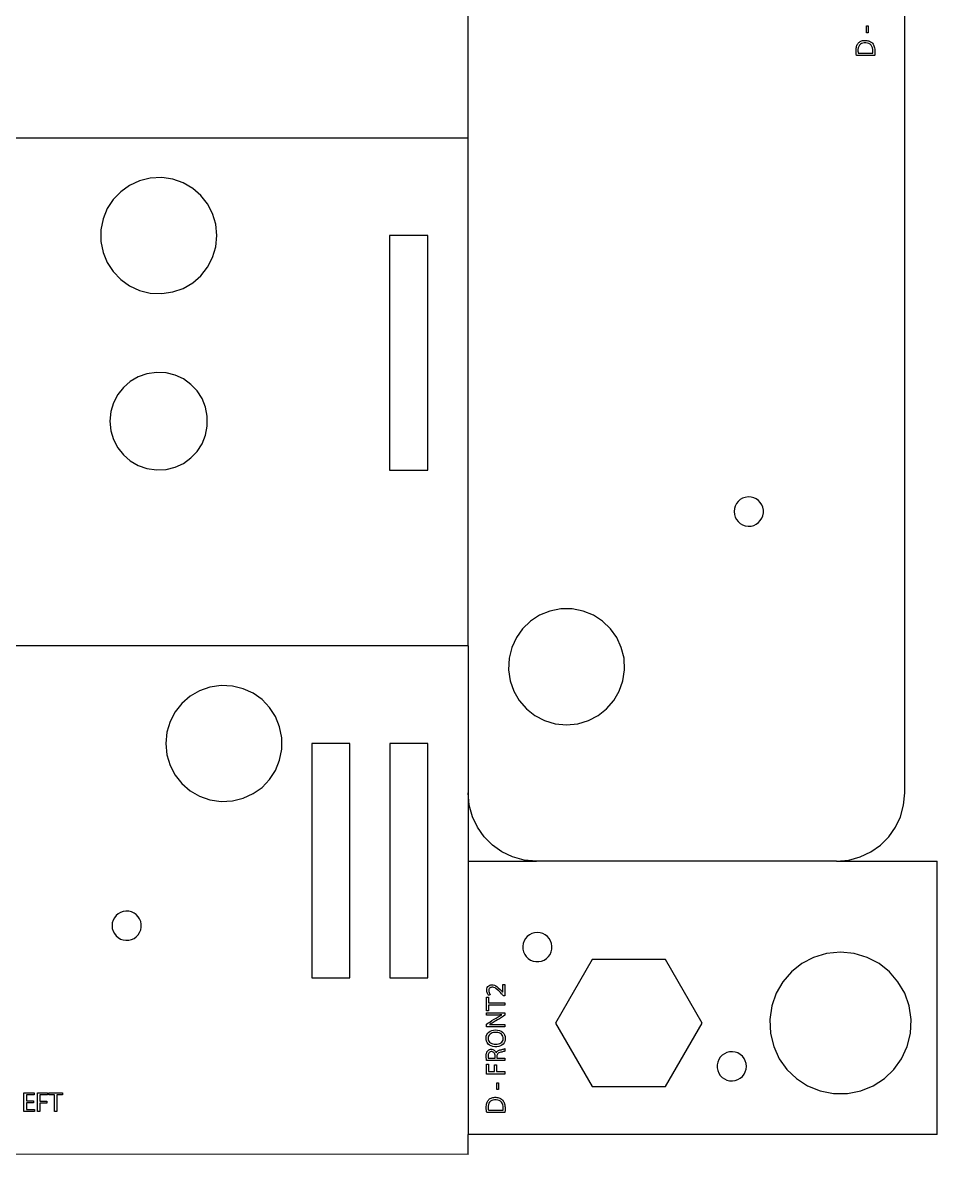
# Model space of a CAD drawing. Header units: metres. Extents: x 1590 to 2032, y 1171 to 1416.
# Drawn here: x 1743.3 to 1836.9, y 1171.2 to 1287.1 of the extents above; entities that cross this region are included whole.
import ezdxf

# ---------------------------------------------------------------- set-up
doc = ezdxf.new("R2010")
doc.units = ezdxf.units.M

msp = doc.modelspace()

# ---------------------------------------------------------------- linework, layer by layer
at = {"layer": 'COMPONENT1'}
for p, q in [((1788.89, 1275.38), (1788.89, 1327.38)), ((1833.6, 1208.25), (1833.6, 1327.38)), ((1632.23, 1275.3), (1788.89, 1275.3)), ((1788.89, 1275.3), (1788.89, 1275.38)), ((1788.89, 1223.3), (1788.89, 1275.3)), ((1754.23, 1270.44), (1753.33, 1269.79)), ((1755.24, 1270.91), (1754.23, 1270.44)), ((1756.35, 1271.19), (1755.24, 1270.91)), ((1757.53, 1271.24), (1756.35, 1271.19)), ((1758.67, 1271.07), (1757.53, 1271.24)), ((1759.74, 1270.7), (1758.67, 1271.07)), ((1760.7, 1270.13), (1759.74, 1270.7)), ((1753.33, 1269.79), (1752.56, 1268.99)), ((1761.53, 1269.41), (1760.7, 1270.13)), ((1762.22, 1268.54), (1761.53, 1269.41)), ((1751.96, 1268.06), (1751.53, 1267.02)), ((1752.56, 1268.99), (1751.96, 1268.06)), ((1762.74, 1267.55), (1762.22, 1268.54)), ((1751.53, 1267.02), (1751.31, 1265.89)), ((1763.07, 1266.46), (1762.74, 1267.55)), ((1751.31, 1265.89), (1751.31, 1264.71)), ((1763.18, 1265.3), (1763.07, 1266.46)), ((1751.31, 1264.71), (1751.53, 1263.58)), ((1763.07, 1264.14), (1763.18, 1265.3)), ((1784.76, 1265.3), (1780.86, 1265.3)), ((1780.86, 1265.3), (1780.86, 1241.29)), ((1784.76, 1241.29), (1784.76, 1265.3)), ((1751.53, 1263.58), (1751.96, 1262.54)), ((1762.74, 1263.05), (1763.07, 1264.14)), ((1751.96, 1262.54), (1752.56, 1261.61)), ((1761.53, 1261.19), (1762.22, 1262.06)), ((1762.22, 1262.06), (1762.74, 1263.05)), ((1752.56, 1261.61), (1753.33, 1260.81)), ((1760.7, 1260.46), (1761.53, 1261.19)), ((1753.33, 1260.81), (1754.23, 1260.16)), ((1754.23, 1260.16), (1755.24, 1259.69)), ((1758.67, 1259.53), (1759.74, 1259.9)), ((1759.74, 1259.9), (1760.7, 1260.46)), ((1755.24, 1259.69), (1756.35, 1259.41)), ((1756.35, 1259.41), (1757.53, 1259.36)), ((1757.53, 1259.36), (1758.67, 1259.53)), ((1755.12, 1250.83), (1754.31, 1250.36)), ((1756.02, 1251.15), (1755.12, 1250.83)), ((1756.98, 1251.29), (1756.02, 1251.15)), ((1757.97, 1251.25), (1756.98, 1251.29)), ((1758.9, 1251.01), (1757.97, 1251.25)), ((1759.75, 1250.62), (1758.9, 1251.01)), ((1760.51, 1250.07), (1759.75, 1250.62)), ((1753.61, 1249.75), (1753.03, 1249.02)), ((1754.31, 1250.36), (1753.61, 1249.75)), ((1761.15, 1249.4), (1760.51, 1250.07)), ((1761.66, 1248.62), (1761.15, 1249.4)), ((1752.6, 1248.19), (1752.32, 1247.28)), ((1753.03, 1249.02), (1752.6, 1248.19)), ((1762.02, 1247.74), (1761.66, 1248.62)), ((1752.32, 1247.28), (1752.23, 1246.3)), ((1762.2, 1246.8), (1762.02, 1247.74)), ((1752.23, 1246.3), (1752.32, 1245.32)), ((1762.2, 1245.8), (1762.2, 1246.8)), ((1752.32, 1245.32), (1752.6, 1244.41)), ((1761.66, 1243.98), (1762.02, 1244.86)), ((1762.02, 1244.86), (1762.2, 1245.8)), ((1752.6, 1244.41), (1753.03, 1243.58)), ((1753.03, 1243.58), (1753.61, 1242.85)), ((1761.15, 1243.2), (1761.66, 1243.98)), ((1753.61, 1242.85), (1754.31, 1242.24)), ((1759.75, 1241.98), (1760.51, 1242.53)), ((1760.51, 1242.53), (1761.15, 1243.2)), ((1754.31, 1242.24), (1755.12, 1241.76)), ((1755.12, 1241.76), (1756.02, 1241.45)), ((1756.02, 1241.45), (1756.98, 1241.31)), ((1756.98, 1241.31), (1757.97, 1241.35)), ((1757.97, 1241.35), (1758.9, 1241.59)), ((1758.9, 1241.59), (1759.75, 1241.98)), ((1780.86, 1241.29), (1784.76, 1241.29)), ((1816.38, 1237.86), (1816.25, 1237.61)), ((1816.55, 1238.08), (1816.38, 1237.86)), ((1816.76, 1238.27), (1816.55, 1238.08)), ((1817, 1238.41), (1816.76, 1238.27)), ((1817.27, 1238.5), (1817, 1238.41)), ((1817.56, 1238.55), (1817.27, 1238.5)), ((1817.86, 1238.53), (1817.56, 1238.55)), ((1818.14, 1238.46), (1817.86, 1238.53)), ((1818.39, 1238.34), (1818.14, 1238.46)), ((1818.62, 1238.18), (1818.39, 1238.34)), ((1818.81, 1237.98), (1818.62, 1238.18)), ((1818.96, 1237.74), (1818.81, 1237.98)), ((1819.07, 1237.48), (1818.96, 1237.74)), ((1816.16, 1237.34), (1816.13, 1237.05)), ((1816.13, 1237.05), (1816.16, 1236.75)), ((1816.25, 1237.61), (1816.16, 1237.34)), ((1816.16, 1236.75), (1816.25, 1236.48)), ((1818.96, 1236.35), (1819.07, 1236.61)), ((1819.13, 1237.2), (1819.07, 1237.48)), ((1819.07, 1236.61), (1819.13, 1236.9)), ((1819.13, 1236.9), (1819.13, 1237.2)), ((1816.25, 1236.48), (1816.38, 1236.23)), ((1816.38, 1236.23), (1816.55, 1236.01)), ((1816.55, 1236.01), (1816.76, 1235.83)), ((1816.76, 1235.83), (1817, 1235.69)), ((1817, 1235.69), (1817.27, 1235.59)), ((1817.27, 1235.59), (1817.56, 1235.55)), ((1817.56, 1235.55), (1817.86, 1235.56)), ((1817.86, 1235.56), (1818.14, 1235.63)), ((1818.14, 1235.63), (1818.39, 1235.75)), ((1818.39, 1235.75), (1818.62, 1235.92)), ((1818.62, 1235.92), (1818.81, 1236.12)), ((1818.81, 1236.12), (1818.96, 1236.35)), ((1796.21, 1226.42), (1795.28, 1225.81)), ((1797.26, 1226.84), (1796.21, 1226.42)), ((1798.38, 1227.07), (1797.26, 1226.84)), ((1799.56, 1227.07), (1798.38, 1227.07)), ((1800.69, 1226.84), (1799.56, 1227.07)), ((1801.73, 1226.42), (1800.69, 1226.84)), ((1802.66, 1225.81), (1801.73, 1226.42)), ((1794.48, 1225.05), (1793.84, 1224.15)), ((1795.28, 1225.81), (1794.48, 1225.05)), ((1803.46, 1225.05), (1802.66, 1225.81)), ((1804.11, 1224.15), (1803.46, 1225.05)), ((1793.84, 1224.15), (1793.36, 1223.13)), ((1804.58, 1223.13), (1804.11, 1224.15)), ((1788.89, 1223.3), (1733.9, 1223.3)), ((1788.89, 1223.3), (1788.89, 1208.25)), ((1793.36, 1223.13), (1793.09, 1222.03)), ((1804.86, 1222.03), (1804.58, 1223.13)), ((1793.09, 1222.03), (1793.03, 1220.85)), ((1804.92, 1220.85), (1804.86, 1222.03)), ((1793.03, 1220.85), (1793.2, 1219.7)), ((1804.75, 1219.7), (1804.92, 1220.85)), ((1763.6, 1219.24), (1762.45, 1219.07)), ((1764.77, 1219.18), (1763.6, 1219.24)), ((1765.88, 1218.9), (1764.77, 1219.18)), ((1793.2, 1219.7), (1793.58, 1218.64)), ((1804.37, 1218.64), (1804.75, 1219.7)), ((1760.43, 1218.13), (1759.59, 1217.4)), ((1761.39, 1218.69), (1760.43, 1218.13)), ((1762.45, 1219.07), (1761.39, 1218.69)), ((1766.9, 1218.43), (1765.88, 1218.9)), ((1767.8, 1217.79), (1766.9, 1218.43)), ((1793.58, 1218.64), (1794.14, 1217.68)), ((1803.81, 1217.68), (1804.37, 1218.64)), ((1759.59, 1217.4), (1758.9, 1216.53)), ((1768.56, 1216.99), (1767.8, 1217.79)), ((1769.17, 1216.05), (1768.56, 1216.99)), ((1794.14, 1217.68), (1794.87, 1216.84)), ((1794.87, 1216.84), (1795.73, 1216.16)), ((1802.21, 1216.16), (1803.08, 1216.84)), ((1803.08, 1216.84), (1803.81, 1217.68)), ((1758.9, 1216.53), (1758.39, 1215.55)), ((1769.59, 1215.01), (1769.17, 1216.05)), ((1795.73, 1216.16), (1796.72, 1215.64)), ((1801.23, 1215.64), (1802.21, 1216.16)), ((1758.39, 1215.55), (1758.06, 1214.46)), ((1769.82, 1213.88), (1769.59, 1215.01)), ((1796.72, 1215.64), (1797.81, 1215.31)), ((1797.81, 1215.31), (1798.97, 1215.2)), ((1798.97, 1215.2), (1800.14, 1215.31)), ((1800.14, 1215.31), (1801.23, 1215.64)), ((1758.06, 1214.46), (1757.95, 1213.29)), ((1769.82, 1212.7), (1769.82, 1213.88)), ((1757.95, 1213.29), (1758.06, 1212.13)), ((1769.59, 1211.58), (1769.82, 1212.7)), ((1776.79, 1213.3), (1772.89, 1213.3)), ((1772.89, 1213.3), (1772.89, 1189.29)), ((1776.79, 1189.29), (1776.79, 1213.3)), ((1784.79, 1213.3), (1780.89, 1213.3)), ((1780.89, 1213.3), (1780.89, 1189.29)), ((1784.79, 1189.29), (1784.79, 1213.3)), ((1758.06, 1212.13), (1758.39, 1211.04)), ((1769.17, 1210.54), (1769.59, 1211.58)), ((1758.39, 1211.04), (1758.9, 1210.05)), ((1758.9, 1210.05), (1759.59, 1209.19)), ((1768.56, 1209.6), (1769.17, 1210.54)), ((1759.59, 1209.19), (1760.43, 1208.46)), ((1766.9, 1208.16), (1767.8, 1208.8)), ((1767.8, 1208.8), (1768.56, 1209.6)), ((1760.43, 1208.46), (1761.39, 1207.9)), ((1761.39, 1207.9), (1762.45, 1207.52)), ((1764.77, 1207.41), (1765.88, 1207.68)), ((1765.88, 1207.68), (1766.9, 1208.16)), ((1789.01, 1206.99), (1788.89, 1208.25)), ((1788.89, 1208.25), (1788.89, 1201.25)), ((1833.48, 1206.99), (1833.6, 1208.25)), ((1762.45, 1207.52), (1763.6, 1207.35)), ((1763.6, 1207.35), (1764.77, 1207.41)), ((1789.33, 1205.8), (1789.01, 1206.99)), ((1833.16, 1205.8), (1833.48, 1206.99)), ((1789.85, 1204.71), (1789.33, 1205.8)), ((1832.64, 1204.71), (1833.16, 1205.8)), ((1790.54, 1203.74), (1789.85, 1204.71)), ((1831.95, 1203.74), (1832.64, 1204.71)), ((1791.38, 1202.89), (1790.54, 1203.74)), ((1831.11, 1202.89), (1831.95, 1203.74)), ((1792.36, 1202.2), (1791.38, 1202.89)), ((1793.45, 1201.69), (1792.36, 1202.2)), ((1829.04, 1201.69), (1830.13, 1202.2)), ((1830.13, 1202.2), (1831.11, 1202.89)), ((1788.89, 1201.25), (1795.89, 1201.25)), ((1788.89, 1201.25), (1788.89, 1191.25)), ((1794.64, 1201.36), (1793.45, 1201.69)), ((1795.89, 1201.25), (1794.64, 1201.36)), ((1826.6, 1201.25), (1795.89, 1201.25)), ((1826.6, 1201.25), (1827.86, 1201.36)), ((1826.6, 1201.25), (1836.93, 1201.25)), ((1827.86, 1201.36), (1829.04, 1201.69)), ((1836.93, 1173.25), (1836.93, 1201.25)), ((1753.31, 1195.99), (1753.07, 1195.85)), ((1753.58, 1196.09), (1753.31, 1195.99)), ((1753.87, 1196.13), (1753.58, 1196.09)), ((1754.17, 1196.12), (1753.87, 1196.13)), ((1754.45, 1196.05), (1754.17, 1196.12)), ((1754.7, 1195.93), (1754.45, 1196.05)), ((1752.47, 1194.93), (1752.45, 1194.63)), ((1752.56, 1195.2), (1752.47, 1194.93)), ((1752.69, 1195.45), (1752.56, 1195.2)), ((1752.86, 1195.67), (1752.69, 1195.45)), ((1753.07, 1195.85), (1752.86, 1195.67)), ((1754.93, 1195.77), (1754.7, 1195.93)), ((1755.12, 1195.56), (1754.93, 1195.77)), ((1755.27, 1195.33), (1755.12, 1195.56)), ((1755.38, 1195.07), (1755.27, 1195.33)), ((1755.44, 1194.78), (1755.38, 1195.07)), ((1752.45, 1194.63), (1752.47, 1194.34)), ((1752.47, 1194.34), (1752.56, 1194.07)), ((1752.56, 1194.07), (1752.69, 1193.82)), ((1752.69, 1193.82), (1752.86, 1193.6)), ((1754.93, 1193.5), (1755.12, 1193.7)), ((1755.12, 1193.7), (1755.27, 1193.94)), ((1755.27, 1193.94), (1755.38, 1194.2)), ((1755.38, 1194.2), (1755.44, 1194.49)), ((1755.44, 1194.49), (1755.44, 1194.78)), ((1795.17, 1193.71), (1794.95, 1193.54)), ((1795.42, 1193.84), (1795.17, 1193.71)), ((1795.69, 1193.92), (1795.42, 1193.84)), ((1795.98, 1193.95), (1795.69, 1193.92)), ((1796.28, 1193.92), (1795.98, 1193.95)), ((1796.55, 1193.84), (1796.28, 1193.92)), ((1796.8, 1193.71), (1796.55, 1193.84)), ((1797.02, 1193.54), (1796.8, 1193.71)), ((1752.86, 1193.6), (1753.07, 1193.42)), ((1753.07, 1193.42), (1753.31, 1193.27)), ((1753.31, 1193.27), (1753.58, 1193.18)), ((1753.58, 1193.18), (1753.87, 1193.14)), ((1753.87, 1193.14), (1754.17, 1193.15)), ((1754.17, 1193.15), (1754.45, 1193.22)), ((1754.45, 1193.22), (1754.7, 1193.34)), ((1754.7, 1193.34), (1754.93, 1193.5)), ((1794.53, 1192.82), (1794.49, 1192.53)), ((1794.49, 1192.53), (1794.5, 1192.23)), ((1794.62, 1193.08), (1794.53, 1192.82)), ((1794.77, 1193.33), (1794.62, 1193.08)), ((1794.95, 1193.54), (1794.77, 1193.33)), ((1797.2, 1193.33), (1797.02, 1193.54)), ((1797.34, 1193.08), (1797.2, 1193.33)), ((1797.44, 1192.82), (1797.34, 1193.08)), ((1797.48, 1192.53), (1797.44, 1192.82)), ((1797.47, 1192.23), (1797.48, 1192.53)), ((1794.5, 1192.23), (1794.57, 1191.95)), ((1794.57, 1191.95), (1794.69, 1191.69)), ((1794.69, 1191.69), (1794.85, 1191.47)), ((1794.85, 1191.47), (1795.05, 1191.28)), ((1796.91, 1191.28), (1797.12, 1191.47)), ((1797.12, 1191.47), (1797.28, 1191.69)), ((1797.28, 1191.69), (1797.4, 1191.95)), ((1797.4, 1191.95), (1797.47, 1192.23)), ((1824.27, 1191.38), (1823.06, 1190.75)), ((1825.59, 1191.78), (1824.27, 1191.38)), ((1827.01, 1191.92), (1825.59, 1191.78)), ((1828.43, 1191.78), (1827.01, 1191.92)), ((1829.75, 1191.38), (1828.43, 1191.78)), ((1830.96, 1190.75), (1829.75, 1191.38)), ((1788.89, 1191.25), (1788.89, 1181.25)), ((1795.05, 1191.28), (1795.29, 1191.12)), ((1795.29, 1191.12), (1795.55, 1191.02)), ((1795.55, 1191.02), (1795.84, 1190.96)), ((1795.84, 1190.96), (1796.13, 1190.96)), ((1796.13, 1190.96), (1796.42, 1191.02)), ((1796.42, 1191.02), (1796.68, 1191.12)), ((1796.68, 1191.12), (1796.91, 1191.28)), ((1801.59, 1191.17), (1797.84, 1184.67)), ((1809.1, 1191.17), (1801.59, 1191.17)), ((1812.85, 1184.67), (1809.1, 1191.17)), ((1823.06, 1190.75), (1822, 1189.92)), ((1832.02, 1189.92), (1830.96, 1190.75)), ((1772.89, 1189.29), (1776.79, 1189.29)), ((1780.89, 1189.29), (1784.79, 1189.29)), ((1822, 1189.92), (1821.12, 1188.9)), ((1832.9, 1188.9), (1832.02, 1189.92)), ((1821.12, 1188.9), (1820.43, 1187.73)), ((1833.59, 1187.73), (1832.9, 1188.9)), ((1820.43, 1187.73), (1819.98, 1186.43)), ((1834.05, 1186.43), (1833.59, 1187.73)), ((1819.98, 1186.43), (1819.77, 1185.03)), ((1834.25, 1185.03), (1834.05, 1186.43)), ((1797.84, 1184.67), (1801.59, 1178.17)), ((1809.1, 1178.17), (1812.85, 1184.67)), ((1819.77, 1185.03), (1819.84, 1183.6)), ((1834.18, 1183.6), (1834.25, 1185.03)), ((1819.84, 1183.6), (1820.18, 1182.25)), ((1833.85, 1182.25), (1834.18, 1183.6)), ((1820.18, 1182.25), (1820.75, 1181.01)), ((1833.27, 1181.01), (1833.85, 1182.25)), ((1788.89, 1181.25), (1788.89, 1173.25)), ((1814.55, 1180.93), (1814.45, 1180.67)), ((1814.71, 1181.17), (1814.55, 1180.93)), ((1814.9, 1181.37), (1814.71, 1181.17)), ((1815.13, 1181.53), (1814.9, 1181.37)), ((1815.38, 1181.65), (1815.13, 1181.53)), ((1815.66, 1181.72), (1815.38, 1181.65)), ((1815.96, 1181.73), (1815.66, 1181.72)), ((1816.25, 1181.69), (1815.96, 1181.73)), ((1816.52, 1181.6), (1816.25, 1181.69)), ((1816.76, 1181.45), (1816.52, 1181.6)), ((1816.97, 1181.27), (1816.76, 1181.45)), ((1817.14, 1181.05), (1816.97, 1181.27)), ((1817.27, 1180.8), (1817.14, 1181.05)), ((1820.75, 1181.01), (1821.54, 1179.91)), ((1832.48, 1179.91), (1833.27, 1181.01)), ((1814.45, 1180.67), (1814.39, 1180.38)), ((1814.39, 1180.38), (1814.39, 1180.09)), ((1814.39, 1180.09), (1814.45, 1179.8)), ((1814.45, 1179.8), (1814.55, 1179.54)), ((1817.35, 1180.53), (1817.27, 1180.8)), ((1817.27, 1179.67), (1817.35, 1179.94)), ((1817.38, 1180.23), (1817.35, 1180.53)), ((1817.35, 1179.94), (1817.38, 1180.23)), ((1821.54, 1179.91), (1822.51, 1178.98)), ((1831.51, 1178.98), (1832.48, 1179.91)), ((1814.55, 1179.54), (1814.71, 1179.3)), ((1814.71, 1179.3), (1814.9, 1179.1)), ((1814.9, 1179.1), (1815.13, 1178.94)), ((1815.13, 1178.94), (1815.38, 1178.82)), ((1815.38, 1178.82), (1815.66, 1178.75)), ((1815.66, 1178.75), (1815.96, 1178.74)), ((1815.96, 1178.74), (1816.25, 1178.78)), ((1816.25, 1178.78), (1816.52, 1178.87)), ((1816.52, 1178.87), (1816.76, 1179.02)), ((1816.76, 1179.02), (1816.97, 1179.2)), ((1816.97, 1179.2), (1817.14, 1179.42)), ((1817.14, 1179.42), (1817.27, 1179.67)), ((1822.51, 1178.98), (1823.65, 1178.25)), ((1830.37, 1178.25), (1831.51, 1178.98)), ((1801.59, 1178.17), (1809.1, 1178.17)), ((1823.65, 1178.25), (1824.92, 1177.73)), ((1824.92, 1177.73), (1826.29, 1177.46)), ((1826.29, 1177.46), (1827.73, 1177.46)), ((1827.73, 1177.46), (1829.1, 1177.73)), ((1829.1, 1177.73), (1830.37, 1178.25)), ((1836.93, 1173.25), (1788.89, 1173.25)), ((1788.89, 1171.22), (1788.89, 1173.25)), ((1788.89, 1171.22), (1632.23, 1171.29))]:
    msp.add_line(p, q, dxfattribs=at)
at = {"layer": 'COMPONENT15'}
for p, q in [((1829.67, 1286.78), (1829.85, 1286.78)), ((1829.67, 1286.08), (1829.67, 1286.78)), ((1829.85, 1286.78), (1829.85, 1286.08)), ((1829.1, 1285.21), (1829.18, 1285.24)), ((1829.18, 1285.24), (1829.27, 1285.27)), ((1829.27, 1285.27), (1829.37, 1285.28)), ((1829.37, 1285.28), (1829.48, 1285.29)), ((1829.48, 1285.29), (1829.59, 1285.29)), ((1829.59, 1285.29), (1829.7, 1285.28)), ((1829.85, 1286.08), (1829.67, 1286.08)), ((1829.7, 1285.28), (1829.8, 1285.26)), ((1829.8, 1285.26), (1829.9, 1285.24)), ((1829.9, 1285.24), (1829.99, 1285.2)), ((1828.61, 1284.36), (1828.62, 1284.48)), ((1828.61, 1284.24), (1828.61, 1284.36)), ((1828.61, 1284.17), (1828.61, 1284.24)), ((1828.61, 1284.1), (1828.61, 1284.17)), ((1828.61, 1284.04), (1828.61, 1284.1)), ((1828.62, 1284.48), (1828.64, 1284.59)), ((1828.64, 1284.59), (1828.66, 1284.69)), ((1828.66, 1284.69), (1828.69, 1284.78)), ((1828.69, 1284.78), (1828.73, 1284.86)), ((1828.73, 1284.86), (1828.78, 1284.94)), ((1828.78, 1284.94), (1828.83, 1285)), ((1828.83, 1284.54), (1828.8, 1284.37)), ((1828.8, 1284.37), (1828.8, 1284.25)), ((1828.8, 1284.25), (1828.8, 1284.2)), ((1828.8, 1284.2), (1828.8, 1284.16)), ((1828.8, 1284.16), (1828.81, 1284.12)), ((1828.81, 1284.12), (1828.81, 1284.09)), ((1828.81, 1284.09), (1828.81, 1284.05)), ((1828.83, 1285), (1828.88, 1285.07)), ((1828.88, 1284.68), (1828.83, 1284.54)), ((1828.88, 1285.07), (1828.95, 1285.12)), ((1828.95, 1284.79), (1828.88, 1284.68)), ((1828.95, 1285.12), (1829.02, 1285.17)), ((1829.05, 1284.89), (1828.95, 1284.79)), ((1829.02, 1285.17), (1829.1, 1285.21)), ((1829.16, 1284.96), (1829.05, 1284.89)), ((1829.29, 1285.01), (1829.16, 1284.96)), ((1829.44, 1285.03), (1829.29, 1285.01)), ((1829.61, 1285.03), (1829.44, 1285.03)), ((1829.78, 1285.01), (1829.61, 1285.03)), ((1829.93, 1284.96), (1829.78, 1285.01)), ((1830.05, 1284.89), (1829.93, 1284.96)), ((1829.99, 1285.2), (1830.08, 1285.16)), ((1830.16, 1284.8), (1830.05, 1284.89)), ((1830.08, 1285.16), (1830.15, 1285.11)), ((1830.15, 1285.11), (1830.23, 1285.06)), ((1830.24, 1284.68), (1830.16, 1284.8)), ((1830.23, 1285.06), (1830.29, 1284.99)), ((1830.3, 1284.54), (1830.24, 1284.68)), ((1830.29, 1284.99), (1830.35, 1284.91)), ((1830.33, 1284.37), (1830.3, 1284.54)), ((1830.34, 1284.22), (1830.33, 1284.37)), ((1830.34, 1284.18), (1830.34, 1284.22)), ((1830.34, 1284.15), (1830.34, 1284.18)), ((1830.34, 1284.12), (1830.34, 1284.15)), ((1830.34, 1284.08), (1830.34, 1284.12)), ((1830.34, 1284.05), (1830.34, 1284.08)), ((1830.35, 1284.91), (1830.4, 1284.83)), ((1830.4, 1284.83), (1830.44, 1284.73)), ((1830.44, 1284.73), (1830.48, 1284.63)), ((1830.48, 1284.63), (1830.51, 1284.52)), ((1830.51, 1284.52), (1830.53, 1284.4)), ((1830.53, 1284.4), (1830.54, 1284.27)), ((1830.54, 1284.27), (1830.54, 1284.16)), ((1830.54, 1284.16), (1830.54, 1284.09)), ((1830.54, 1284.09), (1830.54, 1284.03)), ((1828.62, 1283.97), (1828.61, 1284.04)), ((1828.62, 1283.91), (1828.62, 1283.97)), ((1828.63, 1283.85), (1828.62, 1283.91)), ((1828.64, 1283.79), (1828.63, 1283.85)), ((1828.65, 1283.73), (1828.64, 1283.79)), ((1828.73, 1283.73), (1828.65, 1283.73)), ((1828.93, 1283.73), (1828.73, 1283.73)), ((1828.81, 1284.05), (1828.82, 1284.02)), ((1828.82, 1284.02), (1828.82, 1284)), ((1828.82, 1284), (1828.91, 1283.98)), ((1828.91, 1283.98), (1829.09, 1283.98)), ((1829.22, 1283.73), (1828.93, 1283.73)), ((1829.09, 1283.98), (1829.33, 1283.98)), ((1829.56, 1283.73), (1829.22, 1283.73)), ((1829.33, 1283.98), (1829.6, 1283.98)), ((1829.9, 1283.73), (1829.56, 1283.73)), ((1829.6, 1283.98), (1829.87, 1283.98)), ((1829.87, 1283.98), (1830.1, 1283.98)), ((1830.2, 1283.73), (1829.9, 1283.73)), ((1830.1, 1283.98), (1830.27, 1283.98)), ((1830.42, 1283.73), (1830.2, 1283.73)), ((1830.27, 1283.98), (1830.33, 1283.98)), ((1830.33, 1284.03), (1830.34, 1284.05)), ((1830.33, 1283.98), (1830.33, 1284.03)), ((1830.51, 1283.73), (1830.42, 1283.73)), ((1830.52, 1283.77), (1830.51, 1283.73)), ((1830.53, 1283.87), (1830.52, 1283.82)), ((1830.52, 1283.82), (1830.52, 1283.77)), ((1830.54, 1284.03), (1830.53, 1283.98)), ((1830.53, 1283.98), (1830.53, 1283.92)), ((1830.53, 1283.92), (1830.53, 1283.87))]:
    msp.add_line(p, q, dxfattribs=at)
at = {"layer": 'COMPONENT3'}
for p, q in [((1743.43, 1175.61), (1743.43, 1177.52)), ((1743.43, 1177.52), (1744.46, 1177.52)), ((1744.46, 1177.52), (1744.46, 1177.31)), ((1744.82, 1177.52), (1745.84, 1177.52)), ((1744.82, 1175.61), (1744.82, 1177.52)), ((1745.84, 1177.52), (1745.84, 1177.31)), ((1745.98, 1177.31), (1745.98, 1177.52)), ((1745.98, 1177.52), (1747.39, 1177.52)), ((1747.39, 1177.52), (1747.39, 1177.31)), ((1744.46, 1177.31), (1743.68, 1177.31)), ((1743.68, 1177.31), (1743.68, 1176.71)), ((1743.68, 1176.71), (1744.41, 1176.71)), ((1744.41, 1176.51), (1743.68, 1176.51)), ((1743.68, 1176.51), (1743.68, 1175.82)), ((1744.41, 1176.71), (1744.41, 1176.51)), ((1745.84, 1177.31), (1745.07, 1177.31)), ((1745.07, 1177.31), (1745.07, 1176.68)), ((1745.07, 1176.68), (1745.78, 1176.68)), ((1745.78, 1176.47), (1745.07, 1176.47)), ((1745.07, 1176.47), (1745.07, 1175.61)), ((1745.78, 1176.68), (1745.78, 1176.47)), ((1746.56, 1177.31), (1745.98, 1177.31)), ((1746.56, 1175.61), (1746.56, 1177.31)), ((1747.39, 1177.31), (1746.8, 1177.31)), ((1746.8, 1177.31), (1746.8, 1175.61)), ((1744.5, 1175.61), (1743.43, 1175.61)), ((1743.68, 1175.82), (1744.5, 1175.82)), ((1744.5, 1175.82), (1744.5, 1175.61)), ((1745.07, 1175.61), (1744.82, 1175.61)), ((1746.8, 1175.61), (1746.56, 1175.61))]:
    msp.add_line(p, q, dxfattribs=at)
at = {"layer": 'COMPONENT5'}
for p, q in [((1790.8, 1188.02), (1790.82, 1188.18)), ((1790.81, 1187.94), (1790.8, 1188.02)), ((1790.82, 1187.85), (1790.81, 1187.94)), ((1790.82, 1188.18), (1790.86, 1188.3)), ((1790.86, 1188.3), (1790.93, 1188.4)), ((1790.93, 1188.4), (1791.01, 1188.48)), ((1791.01, 1188.48), (1791.11, 1188.54)), ((1791.03, 1188.13), (1791.01, 1188.04)), ((1791.01, 1188.04), (1791.01, 1187.95)), ((1791.01, 1187.95), (1791.02, 1187.88)), ((1791.02, 1187.88), (1791.04, 1187.82)), ((1791.07, 1188.2), (1791.03, 1188.13)), ((1791.12, 1188.26), (1791.07, 1188.2)), ((1791.11, 1188.54), (1791.21, 1188.57)), ((1791.18, 1188.3), (1791.12, 1188.26)), ((1791.25, 1188.32), (1791.18, 1188.3)), ((1791.21, 1188.57), (1791.32, 1188.58)), ((1791.32, 1188.33), (1791.25, 1188.32)), ((1791.32, 1188.58), (1791.46, 1188.57)), ((1791.42, 1188.33), (1791.32, 1188.33)), ((1791.53, 1188.31), (1791.42, 1188.33)), ((1791.46, 1188.57), (1791.59, 1188.54)), ((1791.65, 1188.26), (1791.53, 1188.31)), ((1791.59, 1188.54), (1791.72, 1188.47)), ((1791.77, 1188.18), (1791.65, 1188.26)), ((1791.72, 1188.47), (1791.86, 1188.39)), ((1791.9, 1188.08), (1791.77, 1188.18)), ((1791.86, 1188.39), (1791.99, 1188.28)), ((1792.04, 1187.95), (1791.9, 1188.08)), ((1791.99, 1188.28), (1792.13, 1188.15)), ((1792.2, 1187.79), (1792.04, 1187.95)), ((1792.13, 1188.15), (1792.28, 1188)), ((1792.28, 1188), (1792.33, 1187.95)), ((1792.33, 1187.95), (1792.37, 1187.91)), ((1792.37, 1187.91), (1792.39, 1187.88)), ((1792.39, 1187.88), (1792.42, 1187.85)), ((1792.44, 1187.82), (1792.46, 1187.89)), ((1792.46, 1188.61), (1792.48, 1188.63)), ((1792.46, 1188.51), (1792.46, 1188.61)), ((1792.46, 1188.36), (1792.46, 1188.51)), ((1792.46, 1188.19), (1792.46, 1188.36)), ((1792.46, 1188.03), (1792.46, 1188.19)), ((1792.46, 1187.89), (1792.46, 1188.03)), ((1792.48, 1188.63), (1792.51, 1188.63)), ((1792.51, 1188.63), (1792.55, 1188.63)), ((1792.55, 1188.63), (1792.6, 1188.63)), ((1792.6, 1188.63), (1792.63, 1188.63)), ((1792.63, 1188.63), (1792.66, 1188.63)), ((1792.66, 1188.63), (1792.67, 1188.55)), ((1792.67, 1188.55), (1792.67, 1188.38)), ((1792.67, 1188.38), (1792.67, 1188.15)), ((1792.67, 1188.15), (1792.67, 1187.91)), ((1792.67, 1187.91), (1792.67, 1187.68)), ((1790.77, 1185.93), (1790.77, 1187.33)), ((1790.77, 1187.33), (1790.98, 1187.33)), ((1790.84, 1187.78), (1790.82, 1187.85)), ((1790.87, 1187.7), (1790.84, 1187.78)), ((1790.9, 1187.63), (1790.87, 1187.7)), ((1790.94, 1187.57), (1790.9, 1187.63)), ((1790.98, 1187.51), (1790.94, 1187.57)), ((1791.02, 1187.52), (1790.98, 1187.51)), ((1790.98, 1187.33), (1790.98, 1186.75)), ((1790.98, 1186.75), (1792.67, 1186.75)), ((1791.05, 1187.53), (1791.02, 1187.52)), ((1791.04, 1187.82), (1791.06, 1187.76)), ((1791.09, 1187.55), (1791.05, 1187.53)), ((1791.06, 1187.76), (1791.08, 1187.7)), ((1791.08, 1187.7), (1791.11, 1187.66)), ((1791.12, 1187.57), (1791.09, 1187.55)), ((1791.11, 1187.66), (1791.14, 1187.61)), ((1791.16, 1187.59), (1791.12, 1187.57)), ((1791.14, 1187.61), (1791.16, 1187.59)), ((1792.34, 1187.64), (1792.2, 1187.79)), ((1792.37, 1187.61), (1792.34, 1187.64)), ((1792.41, 1187.57), (1792.37, 1187.61)), ((1792.45, 1187.53), (1792.41, 1187.57)), ((1792.42, 1187.85), (1792.44, 1187.82)), ((1792.49, 1187.49), (1792.45, 1187.53)), ((1792.52, 1187.46), (1792.49, 1187.49)), ((1792.55, 1187.46), (1792.52, 1187.46)), ((1792.58, 1187.46), (1792.55, 1187.46)), ((1792.61, 1187.46), (1792.58, 1187.46)), ((1792.64, 1187.46), (1792.61, 1187.46)), ((1792.67, 1187.46), (1792.64, 1187.46)), ((1792.67, 1187.68), (1792.67, 1187.52)), ((1792.67, 1187.52), (1792.67, 1187.46)), ((1792.67, 1186.75), (1792.67, 1186.51)), ((1790.98, 1185.93), (1790.77, 1185.93)), ((1790.77, 1185.7), (1790.9, 1185.71)), ((1790.77, 1185.66), (1790.77, 1185.7)), ((1790.77, 1185.61), (1790.77, 1185.66)), ((1790.77, 1185.55), (1790.77, 1185.61)), ((1790.9, 1185.71), (1791.23, 1185.71)), ((1790.98, 1186.51), (1790.98, 1185.93)), ((1792.67, 1186.51), (1790.98, 1186.51)), ((1791.23, 1185.71), (1791.66, 1185.71)), ((1791.66, 1185.71), (1792.11, 1185.71)), ((1792.11, 1185.71), (1792.47, 1185.71)), ((1792.47, 1185.71), (1792.66, 1185.71)), ((1792.66, 1185.71), (1792.67, 1185.67)), ((1792.67, 1185.67), (1792.67, 1185.61)), ((1792.67, 1185.61), (1792.67, 1185.55)), ((1792.67, 1185.55), (1792.67, 1185.5)), ((1790.77, 1185.48), (1790.77, 1185.55)), ((1790.8, 1185.48), (1790.77, 1185.48)), ((1790.77, 1184.55), (1790.91, 1184.65)), ((1790.77, 1184.52), (1790.77, 1184.55)), ((1790.77, 1184.46), (1790.77, 1184.52)), ((1790.77, 1184.4), (1790.77, 1184.46)), ((1790.77, 1184.34), (1790.77, 1184.4)), ((1790.92, 1185.48), (1790.8, 1185.48)), ((1790.91, 1184.65), (1791.11, 1184.77)), ((1791.09, 1185.48), (1790.92, 1185.48)), ((1791.17, 1184.56), (1791.07, 1184.51)), ((1791.07, 1184.51), (1791.16, 1184.51)), ((1791.28, 1185.48), (1791.09, 1185.48)), ((1791.11, 1184.77), (1791.34, 1184.92)), ((1791.16, 1184.51), (1791.27, 1184.51)), ((1791.27, 1184.61), (1791.17, 1184.56)), ((1791.37, 1184.66), (1791.27, 1184.61)), ((1791.27, 1184.51), (1791.39, 1184.51)), ((1791.45, 1185.48), (1791.28, 1185.48)), ((1791.34, 1184.92), (1791.55, 1185.05)), ((1791.47, 1184.72), (1791.37, 1184.66)), ((1791.39, 1184.51), (1791.51, 1184.52)), ((1791.55, 1185.48), (1791.45, 1185.48)), ((1791.58, 1184.78), (1791.47, 1184.72)), ((1791.51, 1184.52), (1791.64, 1184.52)), ((1791.63, 1185.48), (1791.55, 1185.48)), ((1791.55, 1185.05), (1791.69, 1185.14)), ((1791.68, 1184.85), (1791.58, 1184.78)), ((1791.77, 1185.48), (1791.63, 1185.48)), ((1791.64, 1184.52), (1791.78, 1184.52)), ((1791.74, 1184.89), (1791.68, 1184.85)), ((1791.69, 1185.14), (1791.76, 1185.18)), ((1791.89, 1184.98), (1791.74, 1184.89)), ((1791.76, 1185.18), (1791.86, 1185.24)), ((1791.89, 1185.49), (1791.77, 1185.48)), ((1791.78, 1184.52), (1791.87, 1184.52)), ((1791.86, 1185.24), (1791.96, 1185.3)), ((1791.87, 1184.52), (1791.97, 1184.52)), ((1792.02, 1185.49), (1791.89, 1185.49)), ((1792.1, 1185.11), (1791.89, 1184.98)), ((1791.96, 1185.3), (1792.06, 1185.36)), ((1791.97, 1184.52), (1792.14, 1184.52)), ((1792.14, 1185.5), (1792.02, 1185.49)), ((1792.06, 1185.36), (1792.16, 1185.41)), ((1792.33, 1185.25), (1792.1, 1185.11)), ((1792.25, 1185.5), (1792.14, 1185.5)), ((1792.14, 1184.52), (1792.34, 1184.52)), ((1792.16, 1185.41), (1792.25, 1185.46)), ((1792.25, 1185.46), (1792.35, 1185.5)), ((1792.35, 1185.5), (1792.25, 1185.5)), ((1792.53, 1185.38), (1792.33, 1185.25)), ((1792.34, 1184.52), (1792.51, 1184.52)), ((1792.51, 1184.52), (1792.64, 1184.52)), ((1792.67, 1185.47), (1792.53, 1185.38)), ((1792.64, 1184.52), (1792.67, 1184.52)), ((1792.67, 1185.5), (1792.67, 1185.47)), ((1792.67, 1184.52), (1792.67, 1184.45)), ((1792.67, 1184.45), (1792.67, 1184.4)), ((1792.67, 1184.4), (1792.67, 1184.34)), ((1790.74, 1183.16), (1790.76, 1183.33)), ((1790.76, 1183.33), (1790.82, 1183.49)), ((1790.78, 1184.29), (1790.77, 1184.34)), ((1790.97, 1184.29), (1790.78, 1184.29)), ((1790.82, 1183.49), (1790.91, 1183.63)), ((1790.91, 1183.63), (1791.02, 1183.75)), ((1790.98, 1183.33), (1790.94, 1183.21)), ((1791.33, 1184.29), (1790.97, 1184.29)), ((1791.05, 1183.44), (1790.98, 1183.33)), ((1791.02, 1183.75), (1791.16, 1183.84)), ((1791.14, 1183.53), (1791.05, 1183.44)), ((1791.25, 1183.6), (1791.14, 1183.53)), ((1791.16, 1183.84), (1791.32, 1183.91)), ((1791.37, 1183.65), (1791.25, 1183.6)), ((1791.32, 1183.91), (1791.5, 1183.95)), ((1791.78, 1184.29), (1791.33, 1184.29)), ((1791.5, 1183.69), (1791.37, 1183.65)), ((1791.5, 1183.95), (1791.7, 1183.97)), ((1791.64, 1183.71), (1791.5, 1183.69)), ((1791.79, 1183.71), (1791.64, 1183.71)), ((1791.7, 1183.97), (1791.92, 1183.95)), ((1792.21, 1184.29), (1791.78, 1184.29)), ((1791.94, 1183.69), (1791.79, 1183.71)), ((1791.92, 1183.95), (1792.12, 1183.9)), ((1792.07, 1183.65), (1791.94, 1183.69)), ((1792.2, 1183.59), (1792.07, 1183.65)), ((1792.12, 1183.9), (1792.29, 1183.82)), ((1792.3, 1183.52), (1792.2, 1183.59)), ((1792.54, 1184.29), (1792.21, 1184.29)), ((1792.29, 1183.82), (1792.43, 1183.72)), ((1792.39, 1183.43), (1792.3, 1183.52)), ((1792.45, 1183.32), (1792.39, 1183.43)), ((1792.43, 1183.72), (1792.54, 1183.6)), ((1792.49, 1183.2), (1792.45, 1183.32)), ((1792.67, 1184.29), (1792.54, 1184.29)), ((1792.54, 1183.6), (1792.62, 1183.46)), ((1792.62, 1183.46), (1792.68, 1183.3)), ((1792.67, 1184.34), (1792.67, 1184.29)), ((1792.68, 1183.3), (1792.7, 1183.13)), ((1790.74, 1182.97), (1790.74, 1183.16)), ((1790.79, 1182.81), (1790.74, 1182.97)), ((1790.86, 1182.66), (1790.79, 1182.81)), ((1790.96, 1182.52), (1790.86, 1182.66)), ((1790.94, 1183.21), (1790.94, 1183.06)), ((1790.94, 1183.06), (1790.96, 1182.93)), ((1790.96, 1182.93), (1791.01, 1182.81)), ((1791.09, 1182.41), (1790.96, 1182.52)), ((1791.01, 1182.81), (1791.09, 1182.71)), ((1791.09, 1182.71), (1791.19, 1182.63)), ((1791.25, 1182.33), (1791.09, 1182.41)), ((1791.19, 1182.63), (1791.31, 1182.57)), ((1791.43, 1182.27), (1791.25, 1182.33)), ((1791.31, 1182.57), (1791.44, 1182.53)), ((1791.63, 1182.23), (1791.43, 1182.27)), ((1791.44, 1182.53), (1791.58, 1182.5)), ((1791.58, 1182.5), (1791.73, 1182.49)), ((1791.84, 1182.23), (1791.63, 1182.23)), ((1791.73, 1182.49), (1791.87, 1182.5)), ((1792.03, 1182.26), (1791.84, 1182.23)), ((1791.87, 1182.5), (1792.01, 1182.53)), ((1792.01, 1182.53), (1792.14, 1182.57)), ((1792.2, 1182.32), (1792.03, 1182.26)), ((1792.14, 1182.57), (1792.25, 1182.64)), ((1792.35, 1182.4), (1792.2, 1182.32)), ((1792.25, 1182.64), (1792.35, 1182.72)), ((1792.35, 1182.72), (1792.43, 1182.82)), ((1792.48, 1182.51), (1792.35, 1182.4)), ((1792.43, 1182.82), (1792.48, 1182.93)), ((1792.48, 1182.93), (1792.5, 1183.06)), ((1792.58, 1182.64), (1792.48, 1182.51)), ((1792.5, 1183.06), (1792.49, 1183.2)), ((1792.65, 1182.79), (1792.58, 1182.64)), ((1792.69, 1182.95), (1792.65, 1182.79)), ((1792.7, 1183.13), (1792.69, 1182.95)), ((1790.75, 1181.28), (1790.76, 1181.38)), ((1790.76, 1181.21), (1790.75, 1181.28)), ((1790.76, 1181.47), (1790.78, 1181.56)), ((1790.76, 1181.38), (1790.76, 1181.47)), ((1790.76, 1181.14), (1790.76, 1181.21)), ((1790.76, 1181.06), (1790.76, 1181.14)), ((1790.77, 1181), (1790.76, 1181.06)), ((1790.78, 1180.93), (1790.77, 1181)), ((1790.78, 1181.56), (1790.8, 1181.64)), ((1790.78, 1180.87), (1790.78, 1180.93)), ((1790.8, 1181.64), (1790.83, 1181.71)), ((1790.83, 1181.71), (1790.86, 1181.77)), ((1790.86, 1181.77), (1790.9, 1181.82)), ((1790.9, 1181.82), (1790.94, 1181.86)), ((1790.94, 1181.86), (1790.98, 1181.9)), ((1790.96, 1181.45), (1790.95, 1181.36)), ((1790.95, 1181.36), (1790.95, 1181.29)), ((1790.95, 1181.29), (1790.95, 1181.25)), ((1790.95, 1181.25), (1790.95, 1181.21)), ((1790.95, 1181.21), (1790.95, 1181.18)), ((1790.95, 1181.18), (1790.95, 1181.15)), ((1790.95, 1181.15), (1790.96, 1181.12)), ((1790.98, 1181.52), (1790.96, 1181.45)), ((1790.96, 1181.12), (1790.96, 1181.07)), ((1790.96, 1181.07), (1791.01, 1181.06)), ((1790.98, 1181.9), (1791.02, 1181.93)), ((1791.01, 1181.59), (1790.98, 1181.52)), ((1791.05, 1181.65), (1791.01, 1181.59)), ((1791.01, 1181.06), (1791.09, 1181.06)), ((1791.02, 1181.93), (1791.07, 1181.95)), ((1791.11, 1181.69), (1791.05, 1181.65)), ((1791.07, 1181.95), (1791.13, 1181.97)), ((1791.09, 1181.06), (1791.2, 1181.06)), ((1791.17, 1181.72), (1791.11, 1181.69)), ((1791.13, 1181.97), (1791.19, 1181.98)), ((1791.25, 1181.74), (1791.17, 1181.72)), ((1791.19, 1181.98), (1791.25, 1181.99)), ((1791.2, 1181.06), (1791.33, 1181.06)), ((1791.25, 1181.99), (1791.33, 1181.98)), ((1791.33, 1181.74), (1791.25, 1181.74)), ((1791.33, 1181.98), (1791.42, 1181.96)), ((1791.4, 1181.73), (1791.33, 1181.74)), ((1791.33, 1181.06), (1791.45, 1181.06)), ((1791.47, 1181.7), (1791.4, 1181.73)), ((1791.42, 1181.96), (1791.51, 1181.93)), ((1791.45, 1181.06), (1791.56, 1181.06)), ((1791.53, 1181.66), (1791.47, 1181.7)), ((1791.51, 1181.93), (1791.58, 1181.88)), ((1791.57, 1181.61), (1791.53, 1181.66)), ((1791.56, 1181.06), (1791.63, 1181.06)), ((1791.61, 1181.54), (1791.57, 1181.61)), ((1791.58, 1181.88), (1791.64, 1181.82)), ((1791.64, 1181.47), (1791.61, 1181.54)), ((1791.63, 1181.06), (1791.66, 1181.06)), ((1791.64, 1181.82), (1791.7, 1181.75)), ((1791.66, 1181.39), (1791.64, 1181.47)), ((1791.66, 1181.3), (1791.66, 1181.39)), ((1791.66, 1181.27), (1791.66, 1181.3)), ((1791.66, 1181.23), (1791.66, 1181.27)), ((1791.66, 1181.18), (1791.66, 1181.23)), ((1791.66, 1181.14), (1791.66, 1181.18)), ((1791.66, 1181.1), (1791.66, 1181.14)), ((1791.66, 1181.06), (1791.66, 1181.1)), ((1791.7, 1181.75), (1791.74, 1181.68)), ((1791.74, 1181.68), (1791.76, 1181.63)), ((1791.76, 1181.63), (1791.8, 1181.7)), ((1791.8, 1181.7), (1791.84, 1181.75)), ((1791.84, 1181.75), (1791.89, 1181.8)), ((1791.86, 1181.41), (1791.85, 1181.33)), ((1791.85, 1181.33), (1791.85, 1181.29)), ((1791.85, 1181.29), (1791.85, 1181.22)), ((1791.85, 1181.22), (1791.85, 1181.18)), ((1791.85, 1181.18), (1791.85, 1181.13)), ((1791.85, 1181.13), (1791.85, 1181.09)), ((1791.85, 1181.09), (1791.85, 1181.06)), ((1791.85, 1181.06), (1791.93, 1181.06)), ((1791.89, 1181.48), (1791.86, 1181.41)), ((1791.89, 1181.8), (1791.94, 1181.83)), ((1791.93, 1181.54), (1791.89, 1181.48)), ((1791.98, 1181.59), (1791.93, 1181.54)), ((1791.93, 1181.06), (1792.07, 1181.06)), ((1791.94, 1181.83), (1792.01, 1181.86)), ((1792.05, 1181.63), (1791.98, 1181.59)), ((1792.01, 1181.86), (1792.08, 1181.89)), ((1792.14, 1181.66), (1792.05, 1181.63)), ((1792.07, 1181.06), (1792.23, 1181.06)), ((1792.08, 1181.89), (1792.16, 1181.91)), ((1792.24, 1181.68), (1792.14, 1181.66)), ((1792.16, 1181.91), (1792.27, 1181.94)), ((1792.23, 1181.06), (1792.4, 1181.06)), ((1792.34, 1181.7), (1792.24, 1181.68)), ((1792.27, 1181.94), (1792.36, 1181.96)), ((1792.42, 1181.72), (1792.34, 1181.7)), ((1792.36, 1181.96), (1792.45, 1181.98)), ((1792.4, 1181.06), (1792.55, 1181.06)), ((1792.49, 1181.74), (1792.42, 1181.72)), ((1792.45, 1181.98), (1792.52, 1182)), ((1792.55, 1181.76), (1792.49, 1181.74)), ((1792.52, 1182), (1792.58, 1182.02)), ((1792.6, 1181.77), (1792.55, 1181.76)), ((1792.55, 1181.06), (1792.65, 1181.06)), ((1792.58, 1182.02), (1792.63, 1182.04)), ((1792.64, 1181.79), (1792.6, 1181.77)), ((1792.63, 1182.04), (1792.67, 1182.05)), ((1792.67, 1181.82), (1792.64, 1181.79)), ((1792.65, 1181.06), (1792.67, 1181.04)), ((1792.67, 1182.05), (1792.67, 1182.01)), ((1792.67, 1182.01), (1792.67, 1181.96)), ((1792.67, 1181.96), (1792.67, 1181.9)), ((1792.67, 1181.9), (1792.67, 1181.85)), ((1792.67, 1181.85), (1792.67, 1181.82)), ((1792.67, 1181.04), (1792.67, 1181)), ((1792.67, 1181), (1792.67, 1180.95)), ((1792.67, 1180.95), (1792.67, 1180.9)), ((1790.77, 1179.44), (1790.77, 1180.46)), ((1790.77, 1180.46), (1790.97, 1180.46)), ((1790.79, 1180.82), (1790.78, 1180.87)), ((1790.89, 1180.82), (1790.79, 1180.82)), ((1791.15, 1180.82), (1790.89, 1180.82)), ((1790.97, 1180.46), (1790.97, 1179.69)), ((1791.51, 1180.82), (1791.15, 1180.82)), ((1791.9, 1180.82), (1791.51, 1180.82)), ((1791.61, 1179.69), (1791.61, 1180.4)), ((1791.61, 1180.4), (1791.81, 1180.4)), ((1791.81, 1180.4), (1791.81, 1179.69)), ((1792.26, 1180.82), (1791.9, 1180.82)), ((1792.54, 1180.82), (1792.26, 1180.82)), ((1792.67, 1180.83), (1792.54, 1180.82)), ((1792.67, 1180.9), (1792.67, 1180.86)), ((1792.67, 1180.86), (1792.67, 1180.83)), ((1792.67, 1179.44), (1790.77, 1179.44)), ((1790.97, 1179.69), (1791.61, 1179.69)), ((1791.81, 1179.69), (1792.67, 1179.69)), ((1792.67, 1179.69), (1792.67, 1179.44)), ((1791.82, 1178.54), (1792, 1178.54)), ((1791.82, 1177.85), (1791.82, 1178.54)), ((1792, 1177.85), (1791.82, 1177.85)), ((1792, 1178.54), (1792, 1177.85)), ((1790.77, 1176.25), (1790.78, 1176.36)), ((1790.78, 1176.36), (1790.81, 1176.46)), ((1790.81, 1176.46), (1790.84, 1176.55)), ((1790.84, 1176.55), (1790.88, 1176.63)), ((1790.88, 1176.63), (1790.92, 1176.71)), ((1790.92, 1176.71), (1790.98, 1176.77)), ((1790.98, 1176.31), (1790.95, 1176.14)), ((1790.98, 1176.77), (1791.03, 1176.83)), ((1791.03, 1176.45), (1790.98, 1176.31)), ((1791.03, 1176.83), (1791.1, 1176.89)), ((1791.1, 1176.56), (1791.03, 1176.45)), ((1791.1, 1176.89), (1791.17, 1176.94)), ((1791.2, 1176.66), (1791.1, 1176.56)), ((1791.17, 1176.94), (1791.25, 1176.98)), ((1791.31, 1176.73), (1791.2, 1176.66)), ((1791.25, 1176.98), (1791.33, 1177.01)), ((1791.44, 1176.77), (1791.31, 1176.73)), ((1791.33, 1177.01), (1791.42, 1177.04)), ((1791.42, 1177.04), (1791.52, 1177.05)), ((1791.59, 1176.8), (1791.44, 1176.77)), ((1791.52, 1177.05), (1791.63, 1177.06)), ((1791.76, 1176.8), (1791.59, 1176.8)), ((1791.63, 1177.06), (1791.74, 1177.06)), ((1791.74, 1177.06), (1791.85, 1177.05)), ((1791.93, 1176.78), (1791.76, 1176.8)), ((1791.85, 1177.05), (1791.95, 1177.03)), ((1792.07, 1176.73), (1791.93, 1176.78)), ((1791.95, 1177.03), (1792.05, 1177.01)), ((1792.05, 1177.01), (1792.14, 1176.97)), ((1792.2, 1176.66), (1792.07, 1176.73)), ((1792.14, 1176.97), (1792.22, 1176.93)), ((1792.31, 1176.56), (1792.2, 1176.66)), ((1792.22, 1176.93), (1792.3, 1176.88)), ((1792.3, 1176.88), (1792.37, 1176.82)), ((1792.39, 1176.45), (1792.31, 1176.56)), ((1792.37, 1176.82), (1792.44, 1176.76)), ((1792.45, 1176.3), (1792.39, 1176.45)), ((1792.44, 1176.76), (1792.5, 1176.68)), ((1792.48, 1176.14), (1792.45, 1176.3)), ((1792.5, 1176.68), (1792.55, 1176.6)), ((1792.55, 1176.6), (1792.59, 1176.5)), ((1792.59, 1176.5), (1792.63, 1176.4)), ((1792.63, 1176.4), (1792.65, 1176.29)), ((1792.65, 1176.29), (1792.67, 1176.17)), ((1790.75, 1176.01), (1790.76, 1176.13)), ((1790.75, 1175.94), (1790.75, 1176.01)), ((1790.76, 1175.87), (1790.75, 1175.94)), ((1790.76, 1176.13), (1790.77, 1176.25)), ((1790.76, 1175.8), (1790.76, 1175.87)), ((1790.77, 1175.74), (1790.76, 1175.8)), ((1790.77, 1175.67), (1790.77, 1175.74)), ((1790.78, 1175.61), (1790.77, 1175.67)), ((1790.79, 1175.56), (1790.78, 1175.61)), ((1790.8, 1175.5), (1790.79, 1175.56)), ((1790.87, 1175.5), (1790.8, 1175.5)), ((1791.08, 1175.5), (1790.87, 1175.5)), ((1790.95, 1176.14), (1790.95, 1176.01)), ((1790.95, 1176.01), (1790.95, 1175.97)), ((1790.95, 1175.97), (1790.95, 1175.93)), ((1790.95, 1175.93), (1790.95, 1175.89)), ((1790.95, 1175.89), (1790.96, 1175.85)), ((1790.96, 1175.85), (1790.96, 1175.82)), ((1790.96, 1175.82), (1790.97, 1175.79)), ((1790.97, 1175.79), (1790.97, 1175.76)), ((1790.97, 1175.76), (1791.06, 1175.74)), ((1791.06, 1175.74), (1791.24, 1175.74)), ((1791.37, 1175.5), (1791.08, 1175.5)), ((1791.24, 1175.74), (1791.48, 1175.74)), ((1791.71, 1175.5), (1791.37, 1175.5)), ((1791.48, 1175.74), (1791.75, 1175.74)), ((1792.04, 1175.5), (1791.71, 1175.5)), ((1791.75, 1175.74), (1792.02, 1175.74)), ((1792.02, 1175.74), (1792.25, 1175.74)), ((1792.34, 1175.5), (1792.04, 1175.5)), ((1792.25, 1175.74), (1792.42, 1175.74)), ((1792.56, 1175.5), (1792.34, 1175.5)), ((1792.42, 1175.74), (1792.48, 1175.74)), ((1792.49, 1175.99), (1792.48, 1176.14)), ((1792.48, 1175.82), (1792.49, 1175.85)), ((1792.48, 1175.79), (1792.48, 1175.82)), ((1792.48, 1175.74), (1792.48, 1175.79)), ((1792.49, 1175.95), (1792.49, 1175.99)), ((1792.49, 1175.92), (1792.49, 1175.95)), ((1792.49, 1175.88), (1792.49, 1175.92)), ((1792.49, 1175.85), (1792.49, 1175.88)), ((1792.66, 1175.5), (1792.56, 1175.5)), ((1792.67, 1175.54), (1792.66, 1175.5)), ((1792.67, 1176.17), (1792.68, 1176.04)), ((1792.68, 1175.64), (1792.67, 1175.59)), ((1792.67, 1175.59), (1792.67, 1175.54)), ((1792.68, 1176.04), (1792.69, 1175.93)), ((1792.69, 1175.86), (1792.68, 1175.8)), ((1792.68, 1175.8), (1792.68, 1175.74)), ((1792.68, 1175.74), (1792.68, 1175.69)), ((1792.68, 1175.69), (1792.68, 1175.64)), ((1792.69, 1175.93), (1792.69, 1175.86))]:
    msp.add_line(p, q, dxfattribs=at)

doc.saveas('drawing.dxf')
